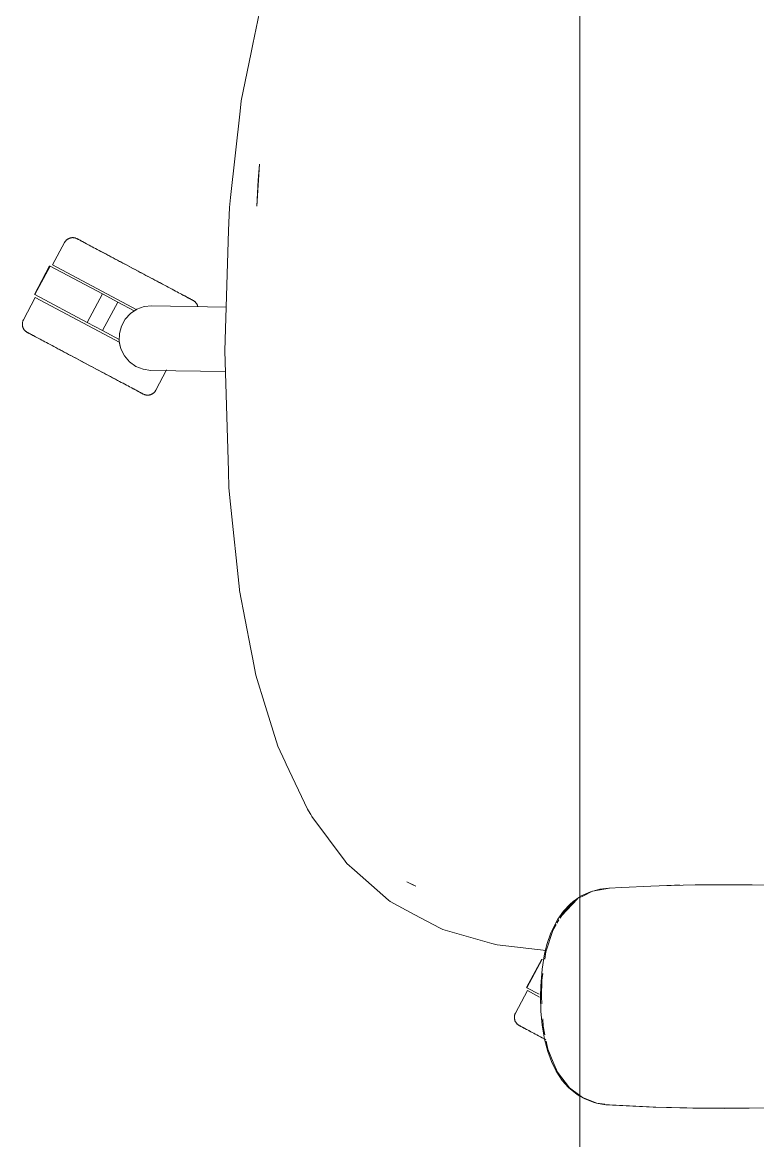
# Model space of a CAD drawing. Header units: millimetres. Extents: x 79795 to 317870, y -36033 to 97293.
# Drawn here: x 187411.1 to 187730, y 12484.4 to 12969.3 of the extents above; entities that cross this region are included whole.
import ezdxf

# ---------------------------------------------------------------- set-up
doc = ezdxf.new("R2010")
doc.units = ezdxf.units.MM
doc.header["$MEASUREMENT"] = 0
doc.layers.add('G-IMPT', color=8, linetype='CONTINUOUS', lineweight=9)
doc.layers.add('I-FURN', color=8, linetype='CONTINUOUS', lineweight=9)

msp = doc.modelspace()

# ---------------------------------------------------------------- linework, layer by layer
at = {"layer": 'G-IMPT'}
for p, q in [((187511.11, 12959.84), (187513.98, 12973.66)), ((187510.34, 12956.16), (187505.99, 12935.21)), ((187510.34, 12956.16), (187511.11, 12959.84)), ((187505.99, 12935.21), (187505.51, 12930.8)), ((187501.38, 12893.35), (187505.51, 12930.8)), ((187512.78, 12889.51), (187514.02, 12907.79)), ((187514.02, 12907.79), (187513.41, 12900.85)), ((187512.78, 12889.51), (187513.41, 12900.85)), ((187501.38, 12893.35), (187500.9, 12888.98)), ((187500.57, 12879.04), (187500.9, 12888.98)), ((187500.57, 12879.04), (187498.87, 12826.86)), ((187498.87, 12826.86), (187500.48, 12774.69)), ((187500.48, 12774.69), (187500.71, 12767.43)), ((187501.44, 12760.36), (187500.71, 12767.43)), ((187505.26, 12723.37), (187501.44, 12760.36)), ((187505.26, 12723.37), (187505.35, 12722.91)), ((187510.22, 12697.53), (187505.35, 12722.91)), ((187510.22, 12697.53), (187510.92, 12693.87)), ((187512.38, 12686.26), (187510.92, 12693.87)), ((187516.57, 12672.66), (187512.38, 12686.26)), ((187521.9, 12655.39), (187516.57, 12672.66)), ((187521.9, 12655.39), (187525.09, 12648.62)), ((187525.52, 12647.7), (187525.09, 12648.62)), ((187534.78, 12628.06), (187525.52, 12647.7)), ((187534.78, 12628.06), (187535.21, 12627.35)), ((187536.15, 12625.78), (187535.21, 12627.35)), ((187536.61, 12625.01), (187536.15, 12625.78)), ((187536.61, 12625.01), (187551.18, 12605.51)), ((187551.18, 12605.51), (187551.9, 12604.54)), ((187555.16, 12601.67), (187551.9, 12604.54)), ((187555.16, 12601.67), (187569.95, 12588.65)), ((187577.91, 12596.68), (187581.8, 12594.72)), ((187577.91, 12596.68), (187580.21, 12595.5)), ((187580.21, 12595.5), (187581.8, 12594.72)), ((187653.19, 12590.34), (187657.52, 12592.32)), ((187654.1, 12590.42), (187658.36, 12592.52)), ((187661.47, 12593.39), (187657.52, 12592.32)), ((187658.36, 12592.52), (187665.71, 12593.89)), ((187665.48, 12593.89), (187661.47, 12593.39)), ((187671.15, 12594.17), (187665.48, 12593.89)), ((187671.15, 12594.17), (187683.71, 12594.79)), ((187687.25, 12594.91), (187683.71, 12594.79)), ((187702.92, 12595.29), (187687.25, 12594.91)), ((187690.65, 12594.97), (187693.98, 12595.11)), ((187696.2, 12595.11), (187693.98, 12595.11)), ((187702.92, 12595.29), (187707.43, 12595.34)), ((187707.43, 12595.34), (187722.15, 12595.33)), ((187727.62, 12595.26), (187722.15, 12595.33)), ((187727.62, 12595.26), (187739.92, 12594.97)), ((187569.95, 12588.65), (187570.61, 12588.07)), ((187581.05, 12582.48), (187570.61, 12588.07)), ((187644.96, 12581.92), (187651.87, 12589.31)), ((187648.65, 12587), (187645.79, 12583.95)), ((187646.16, 12584.01), (187651.87, 12589.31)), ((187646.38, 12583.54), (187649.45, 12587.08)), ((187648.65, 12587), (187649.97, 12588.13)), ((187651.87, 12589.31), (187649.45, 12587.08)), ((187652.83, 12590.09), (187649.97, 12588.13)), ((187654.1, 12590.42), (187652.83, 12589.79)), ((187592.29, 12576.47), (187581.05, 12582.48)), ((187645.79, 12583.95), (187643.34, 12580.5)), ((187644.27, 12580.85), (187646.16, 12584.01)), ((187644.96, 12581.92), (187646.24, 12583.39)), ((187640.33, 12574.49), (187642.54, 12579.12)), ((187641.19, 12575.71), (187642.66, 12578.16)), ((187642.54, 12579.12), (187643.34, 12580.5)), ((187642.94, 12578.63), (187643.8, 12580.07)), ((187593.4, 12575.88), (187592.29, 12576.47)), ((187614.74, 12569.87), (187593.4, 12575.88)), ((187638.16, 12566.31), (187641.11, 12575.45)), ((187638.59, 12569.4), (187640.33, 12574.49)), ((187614.74, 12569.87), (187617, 12569.23)), ((187638.28, 12566.82), (187617, 12569.23)), ((187638.59, 12569.4), (187637.61, 12565.47)), ((187637.61, 12565.47), (187636.5, 12558.71)), ((187637.7, 12563.02), (187638.16, 12566.31)), ((187635.92, 12551.4), (187636.5, 12558.71)), ((187636.44, 12554.05), (187636.21, 12546.89)), ((187636.44, 12554.05), (187636.83, 12556.84)), ((187635.92, 12551.4), (187635.83, 12546.89)), ((187635.83, 12546.89), (187636.01, 12540.55)), ((187636.4, 12543.78), (187636.21, 12546.89)), ((187636.58, 12534.4), (187636.01, 12540.55)), ((187636.58, 12534.4), (187637.58, 12528.47)), ((187636.99, 12534.06), (187636.8, 12537.27)), ((187637.76, 12530.31), (187636.99, 12534.06)), ((187639.01, 12522.99), (187637.58, 12528.47)), ((187639.03, 12524.1), (187638.32, 12527.57)), ((187639.03, 12524.1), (187641.36, 12518.48)), ((187639.01, 12522.99), (187640.59, 12518.65)), ((187642.58, 12514.58), (187640.59, 12518.65)), ((187643.2, 12514.08), (187641.36, 12518.48)), ((187642.58, 12514.58), (187645.23, 12510.53)), ((187648.42, 12507.3), (187643.2, 12514.08)), ((187645.23, 12510.53), (187647.9, 12507.49)), ((187651.64, 12504.42), (187647.9, 12507.49)), ((187652.83, 12504.02), (187648.42, 12507.3)), ((187652.83, 12503.74), (187651.64, 12504.42)), ((187654.04, 12503.13), (187652.83, 12504.02)), ((187655.07, 12502.46), (187652.83, 12503.74)), ((187660.24, 12500.72), (187654.04, 12503.13)), ((187655.07, 12502.46), (187658.71, 12501.06)), ((187660.06, 12500.7), (187658.71, 12501.06)), ((187660.06, 12500.7), (187662.45, 12500.25)), ((187660.24, 12500.72), (187663.77, 12500.18)), ((187664.1, 12500), (187662.45, 12500.25)), ((187684.68, 12498.95), (187664.1, 12500)), ((187685.88, 12498.91), (187664.1, 12500)), ((187664.1, 12500), (187665.71, 12499.89)), ((187685.88, 12498.91), (187665.71, 12499.89)), ((187706.07, 12498.45), (187684.68, 12498.95)), ((187696.24, 12498.61), (187684.68, 12498.95)), ((187684.68, 12498.95), (187685.88, 12498.91)), ((187706.07, 12498.45), (187685.88, 12498.91)), ((187726.26, 12498.49), (187696.24, 12498.61)), ((187706.07, 12498.45), (187696.24, 12498.61)), ((187696.24, 12498.61), (187715.46, 12498.41)), ((187704.03, 12498.47), (187701.83, 12498.55)), ((187706.07, 12498.49), (187704.03, 12498.47)), ((187726.26, 12498.49), (187706.07, 12498.45)), ((187726.26, 12498.49), (187715.46, 12498.41)), ((187726.26, 12498.49), (187734.67, 12498.66))]:
    msp.add_line(p, q, dxfattribs=at)
at = {"layer": 'I-FURN'}
for p, q in [((187652.83, 12069.09), (187652.83, 13469.09)), ((187652.83, 13469.09), (187652.83, 12069.09)), ((187429.42, 12873.78), (187424.27, 12864.1)), ((187429.42, 12873.78), (187429.49, 12873.92)), ((187429.49, 12873.92), (187429.58, 12874.06)), ((187429.58, 12874.06), (187429.67, 12874.2)), ((187429.67, 12874.2), (187429.76, 12874.33)), ((187429.76, 12874.33), (187429.86, 12874.45)), ((187429.86, 12874.45), (187429.97, 12874.58)), ((187429.97, 12874.58), (187430.08, 12874.69)), ((187430.08, 12874.69), (187430.19, 12874.81)), ((187430.19, 12874.81), (187430.31, 12874.92)), ((187430.31, 12874.92), (187430.43, 12875.02)), ((187430.43, 12875.02), (187430.56, 12875.12)), ((187430.56, 12875.12), (187430.69, 12875.21)), ((187430.69, 12875.21), (187430.83, 12875.3)), ((187430.83, 12875.3), (187430.96, 12875.38)), ((187430.96, 12875.38), (187431.11, 12875.46)), ((187431.11, 12875.46), (187431.25, 12875.53)), ((187431.25, 12875.53), (187431.4, 12875.6)), ((187431.4, 12875.6), (187431.55, 12875.66)), ((187431.55, 12875.66), (187431.7, 12875.71)), ((187431.7, 12875.71), (187431.85, 12875.76)), ((187431.85, 12875.76), (187432.01, 12875.8)), ((187432.01, 12875.8), (187432.16, 12875.84)), ((187432.16, 12875.84), (187432.32, 12875.87)), ((187432.32, 12875.87), (187432.48, 12875.89)), ((187432.48, 12875.89), (187432.64, 12875.91)), ((187432.64, 12875.91), (187432.8, 12875.92)), ((187432.8, 12875.92), (187432.97, 12875.92)), ((187432.97, 12875.92), (187433.13, 12875.92)), ((187433.13, 12875.92), (187433.29, 12875.91)), ((187433.29, 12875.91), (187433.45, 12875.89)), ((187433.45, 12875.89), (187433.61, 12875.87)), ((187433.61, 12875.87), (187433.77, 12875.84)), ((187433.77, 12875.84), (187433.92, 12875.81)), ((187433.92, 12875.81), (187434.08, 12875.77)), ((187434.08, 12875.77), (187434.23, 12875.72)), ((187434.23, 12875.72), (187434.39, 12875.67)), ((187434.39, 12875.67), (187434.54, 12875.61)), ((187434.54, 12875.61), (187434.68, 12875.54)), ((187434.68, 12875.54), (187434.83, 12875.47)), ((187434.83, 12875.47), (187434.87, 12875.45)), ((187434.87, 12875.45), (187434.89, 12875.44)), ((187434.91, 12875.42), (187434.87, 12875.45)), ((187434.87, 12875.45), (187434.87, 12875.45)), ((187434.89, 12875.44), (187434.95, 12875.41)), ((187435, 12875.38), (187434.91, 12875.42)), ((187434.95, 12875.41), (187435.05, 12875.35)), ((187435.12, 12875.32), (187435, 12875.38)), ((187435.05, 12875.35), (187435.19, 12875.28)), ((187435.28, 12875.23), (187435.12, 12875.32)), ((187435.19, 12875.28), (187435.37, 12875.18)), ((187435.48, 12875.12), (187435.28, 12875.23)), ((187435.37, 12875.18), (187435.59, 12875.07)), ((187435.72, 12875), (187435.48, 12875.12)), ((187435.59, 12875.07), (187435.84, 12874.93)), ((187436, 12874.85), (187435.72, 12875)), ((187435.84, 12874.93), (187436.14, 12874.77)), ((187436.32, 12874.68), (187436, 12874.85)), ((187436.14, 12874.77), (187436.48, 12874.59)), ((187436.67, 12874.49), (187436.32, 12874.68)), ((187436.48, 12874.59), (187436.85, 12874.39)), ((187437.07, 12874.28), (187436.67, 12874.49)), ((187436.85, 12874.39), (187437.26, 12874.18)), ((187437.5, 12874.05), (187437.07, 12874.28)), ((187437.26, 12874.18), (187437.71, 12873.94)), ((187437.96, 12873.8), (187437.5, 12874.05)), ((187437.71, 12873.94), (187438.19, 12873.68)), ((187438.46, 12873.54), (187437.96, 12873.8)), ((187438.19, 12873.68), (187438.71, 12873.41)), ((187439, 12873.25), (187438.46, 12873.54)), ((187438.71, 12873.41), (187439.26, 12873.12)), ((187439.57, 12872.95), (187439, 12873.25)), ((187439.26, 12873.12), (187439.52, 12872.97)), ((187440.17, 12872.63), (187439.57, 12872.95)), ((187440.8, 12872.29), (187440.17, 12872.63)), ((187441.47, 12871.94), (187440.8, 12872.29)), ((187442.16, 12871.57), (187441.47, 12871.94)), ((187442.88, 12871.19), (187442.16, 12871.57)), ((187443.63, 12870.79), (187442.88, 12871.19)), ((187444.41, 12870.38), (187443.63, 12870.79)), ((187445.21, 12869.95), (187444.41, 12870.38)), ((187446.03, 12869.51), (187445.21, 12869.95)), ((187445.59, 12869.75), (187446.42, 12869.31)), ((187446.88, 12869.06), (187446.03, 12869.51)), ((187446.42, 12869.31), (187447.28, 12868.85)), ((187447.75, 12868.6), (187446.88, 12869.06)), ((187447.28, 12868.85), (187448.16, 12868.38)), ((187448.64, 12868.13), (187447.75, 12868.6)), ((187448.16, 12868.38), (187449.05, 12867.91)), ((187449.54, 12867.65), (187448.64, 12868.13)), ((187422.97, 12863.65), (187416.4, 12851.29)), ((187416.57, 12851.2), (187423.14, 12863.56)), ((187423.14, 12863.56), (187445.85, 12851.49)), ((187460.79, 12844.68), (187424.27, 12864.1)), ((187449.05, 12867.91), (187449.96, 12867.42)), ((187450.46, 12867.16), (187449.54, 12867.65)), ((187449.96, 12867.42), (187450.89, 12866.93)), ((187451.4, 12866.66), (187450.46, 12867.16)), ((187450.89, 12866.93), (187451.84, 12866.43)), ((187452.35, 12866.15), (187451.4, 12866.66)), ((187451.84, 12866.43), (187452.8, 12865.92)), ((187453.32, 12865.64), (187452.35, 12866.15)), ((187452.8, 12865.92), (187453.76, 12865.4)), ((187454.29, 12865.12), (187453.32, 12865.64)), ((187453.76, 12865.4), (187454.74, 12864.88)), ((187455.28, 12864.6), (187454.29, 12865.12)), ((187454.74, 12864.88), (187455.73, 12864.36)), ((187456.27, 12864.07), (187455.28, 12864.6)), ((187455.73, 12864.36), (187456.72, 12863.83)), ((187457.26, 12863.54), (187456.27, 12864.07)), ((187456.72, 12863.83), (187457.72, 12863.3)), ((187458.26, 12863.01), (187457.26, 12863.54)), ((187457.72, 12863.3), (187458.73, 12862.76)), ((187459.27, 12862.47), (187458.26, 12863.01)), ((187458.73, 12862.76), (187459.73, 12862.23)), ((187460.27, 12861.94), (187459.27, 12862.47)), ((187459.73, 12862.23), (187460.74, 12861.69)), ((187461.28, 12861.41), (187460.27, 12861.94)), ((187460.74, 12861.69), (187461.74, 12861.16)), ((187462.28, 12860.87), (187461.28, 12861.41)), ((187461.74, 12861.16), (187462.74, 12860.63)), ((187463.28, 12860.34), (187462.28, 12860.87)), ((187462.74, 12860.63), (187463.74, 12860.1)), ((187464.28, 12859.81), (187463.28, 12860.34)), ((187463.74, 12860.1), (187464.73, 12859.57)), ((187465.26, 12859.29), (187464.28, 12859.81)), ((187464.73, 12859.57), (187465.71, 12859.05)), ((187466.24, 12858.77), (187465.26, 12859.29)), ((187465.71, 12859.05), (187466.69, 12858.53)), ((187467.21, 12858.25), (187466.24, 12858.77)), ((187466.69, 12858.53), (187467.65, 12858.02)), ((187468.17, 12857.74), (187467.21, 12858.25)), ((187467.65, 12858.02), (187468.6, 12857.51)), ((187469.11, 12857.24), (187468.17, 12857.74)), ((187468.6, 12857.51), (187469.54, 12857.01)), ((187470.04, 12856.75), (187469.11, 12857.24)), ((187469.54, 12857.01), (187470.46, 12856.52)), ((187470.96, 12856.26), (187470.04, 12856.75)), ((187470.46, 12856.52), (187471.37, 12856.04)), ((187471.85, 12855.78), (187470.96, 12856.26)), ((187472.73, 12855.32), (187471.85, 12855.78)), ((187473.58, 12854.86), (187472.73, 12855.32)), ((187474.42, 12854.42), (187473.58, 12854.86)), ((187475.23, 12853.99), (187474.42, 12854.42)), ((187476.02, 12853.57), (187475.23, 12853.99)), ((187476.78, 12853.16), (187476.02, 12853.57)), ((187416.75, 12849.97), (187411.6, 12840.28)), ((187439.28, 12839.13), (187416.57, 12851.2)), ((187453.47, 12830.45), (187416.75, 12849.97)), ((187439.28, 12839.13), (187445.85, 12851.49)), ((187445.85, 12851.49), (187452.49, 12847.96)), ((187477.52, 12852.77), (187476.78, 12853.16)), ((187478.22, 12852.4), (187477.52, 12852.77)), ((187478.9, 12852.04), (187478.22, 12852.4)), ((187479.55, 12851.69), (187478.9, 12852.04)), ((187480.17, 12851.36), (187479.55, 12851.69)), ((187480.75, 12851.05), (187480.17, 12851.36)), ((187480.44, 12851.22), (187481.01, 12850.92)), ((187481.3, 12850.76), (187480.75, 12851.05)), ((187481.01, 12850.92), (187481.54, 12850.63)), ((187481.82, 12850.49), (187481.3, 12850.76)), ((187481.54, 12850.63), (187482.04, 12850.36)), ((187482.3, 12850.23), (187481.82, 12850.49)), ((187482.04, 12850.36), (187482.51, 12850.12)), ((187482.75, 12849.99), (187482.3, 12850.23)), ((187482.51, 12850.12), (187482.94, 12849.89)), ((187483.16, 12849.77), (187482.75, 12849.99)), ((187482.94, 12849.89), (187483.33, 12849.68)), ((187483.53, 12849.58), (187483.16, 12849.77)), ((187483.33, 12849.68), (187483.69, 12849.49)), ((187483.86, 12849.4), (187483.53, 12849.58)), ((187483.69, 12849.49), (187484.01, 12849.32)), ((187484.16, 12849.24), (187483.86, 12849.4)), ((187484.01, 12849.32), (187484.29, 12849.17)), ((187484.42, 12849.1), (187484.16, 12849.24)), ((187484.29, 12849.17), (187484.53, 12849.05)), ((187484.64, 12848.98), (187484.42, 12849.1)), ((187484.53, 12849.05), (187484.73, 12848.94)), ((187484.82, 12848.89), (187484.64, 12848.98)), ((187484.73, 12848.94), (187484.89, 12848.85)), ((187484.96, 12848.81), (187484.82, 12848.89)), ((187484.89, 12848.85), (187485.01, 12848.79)), ((187485.06, 12848.76), (187484.96, 12848.81)), ((187485.01, 12848.79), (187485.09, 12848.74)), ((187485.12, 12848.73), (187485.06, 12848.76)), ((187485.09, 12848.74), (187485.13, 12848.72)), ((187485.14, 12848.72), (187485.12, 12848.73)), ((187485.13, 12848.72), (187485.14, 12848.72)), ((187485.14, 12848.72), (187485.28, 12848.64)), ((187445.92, 12835.6), (187452.49, 12847.96)), ((187452.49, 12847.96), (187459.64, 12844.16)), ((187457.96, 12843.02), (187460.77, 12844.89)), ((187460.77, 12844.89), (187463.94, 12846.03)), ((187463.94, 12846.03), (187467.3, 12846.37)), ((187467.3, 12846.37), (187499.49, 12845.81)), ((187485.28, 12848.64), (187485.42, 12848.56)), ((187485.42, 12848.56), (187485.55, 12848.47)), ((187485.55, 12848.47), (187485.68, 12848.37)), ((187485.68, 12848.37), (187485.81, 12848.27)), ((187485.81, 12848.27), (187485.93, 12848.17)), ((187485.93, 12848.17), (187486.05, 12848.06)), ((187486.05, 12848.06), (187486.16, 12847.94)), ((187486.16, 12847.94), (187486.27, 12847.82)), ((187486.27, 12847.82), (187486.38, 12847.7)), ((187486.38, 12847.7), (187486.48, 12847.57)), ((187486.48, 12847.57), (187486.57, 12847.44)), ((187486.57, 12847.44), (187486.66, 12847.31)), ((187486.66, 12847.31), (187486.74, 12847.17)), ((187486.74, 12847.17), (187486.82, 12847.03)), ((187486.82, 12847.03), (187486.89, 12846.88)), ((187486.89, 12846.88), (187486.96, 12846.74)), ((187486.96, 12846.74), (187487.02, 12846.59)), ((187487.02, 12846.59), (187487.07, 12846.44)), ((187487.07, 12846.44), (187487.12, 12846.28)), ((187487.12, 12846.28), (187487.16, 12846.13)), ((187487.16, 12846.13), (187487.2, 12845.97)), ((187411.16, 12838.87), (187411.18, 12839.03)), ((187411.18, 12839.03), (187411.21, 12839.19)), ((187411.21, 12839.19), (187411.25, 12839.34)), ((187411.25, 12839.34), (187411.29, 12839.5)), ((187411.29, 12839.5), (187411.33, 12839.65)), ((187411.33, 12839.65), (187411.39, 12839.8)), ((187411.39, 12839.8), (187411.45, 12839.95)), ((187411.45, 12839.95), (187411.51, 12840.1)), ((187411.51, 12840.1), (187411.58, 12840.25)), ((187411.58, 12840.25), (187411.6, 12840.28)), ((187445.92, 12835.6), (187439.28, 12839.13)), ((187454.06, 12837.57), (187455.68, 12840.53)), ((187455.68, 12840.53), (187457.96, 12843.02)), ((187411.13, 12838.55), (187411.14, 12838.71)), ((187411.13, 12838.38), (187411.13, 12838.55)), ((187411.14, 12838.22), (187411.13, 12838.38)), ((187411.14, 12838.71), (187411.16, 12838.87)), ((187411.15, 12838.06), (187411.14, 12838.22)), ((187411.16, 12837.9), (187411.15, 12838.06)), ((187411.18, 12837.74), (187411.16, 12837.9)), ((187411.21, 12837.58), (187411.18, 12837.74)), ((187411.25, 12837.43), (187411.21, 12837.58)), ((187411.29, 12837.27), (187411.25, 12837.43)), ((187411.34, 12837.12), (187411.29, 12837.27)), ((187411.39, 12836.97), (187411.34, 12837.12)), ((187411.45, 12836.82), (187411.39, 12836.97)), ((187411.52, 12836.67), (187411.45, 12836.82)), ((187411.59, 12836.52), (187411.52, 12836.67)), ((187411.67, 12836.38), (187411.59, 12836.52)), ((187411.75, 12836.24), (187411.67, 12836.38)), ((187411.84, 12836.11), (187411.75, 12836.24)), ((187411.93, 12835.98), (187411.84, 12836.11)), ((187412.03, 12835.85), (187411.93, 12835.98)), ((187412.14, 12835.73), (187412.03, 12835.85)), ((187412.25, 12835.61), (187412.14, 12835.73)), ((187412.36, 12835.5), (187412.25, 12835.61)), ((187412.48, 12835.39), (187412.36, 12835.5)), ((187412.6, 12835.28), (187412.48, 12835.39)), ((187412.73, 12835.18), (187412.6, 12835.28)), ((187412.86, 12835.09), (187412.73, 12835.18)), ((187412.99, 12835), (187412.86, 12835.09)), ((187413.13, 12834.91), (187412.99, 12835)), ((187413.27, 12834.83), (187413.13, 12834.91)), ((187413.28, 12834.83), (187413.27, 12834.83)), ((187413.27, 12834.83), (187413.29, 12834.82)), ((187413.32, 12834.81), (187413.28, 12834.83)), ((187413.29, 12834.82), (187413.35, 12834.79)), ((187413.4, 12834.77), (187413.32, 12834.81)), ((187413.35, 12834.79), (187413.45, 12834.74)), ((187413.52, 12834.7), (187413.4, 12834.77)), ((187413.45, 12834.74), (187413.59, 12834.66)), ((187413.68, 12834.61), (187413.52, 12834.7)), ((187413.59, 12834.66), (187413.77, 12834.57)), ((187413.88, 12834.51), (187413.68, 12834.61)), ((187413.77, 12834.57), (187413.99, 12834.45)), ((187414.13, 12834.38), (187413.88, 12834.51)), ((187413.99, 12834.45), (187414.25, 12834.31)), ((187414.4, 12834.23), (187414.13, 12834.38)), ((187414.25, 12834.31), (187414.55, 12834.16)), ((187414.72, 12834.06), (187414.4, 12834.23)), ((187453.06, 12831.8), (187445.92, 12835.6)), ((187453.13, 12830.94), (187453.19, 12834.31)), ((187453.19, 12834.31), (187454.06, 12837.57)), ((187414.55, 12834.16), (187414.88, 12833.98)), ((187415.08, 12833.87), (187414.72, 12834.06)), ((187414.88, 12833.98), (187415.25, 12833.78)), ((187415.47, 12833.66), (187415.08, 12833.87)), ((187415.25, 12833.78), (187415.66, 12833.56)), ((187415.9, 12833.44), (187415.47, 12833.66)), ((187415.66, 12833.56), (187416.11, 12833.32)), ((187416.37, 12833.19), (187415.9, 12833.44)), ((187416.11, 12833.32), (187416.59, 12833.07)), ((187416.87, 12832.92), (187416.37, 12833.19)), ((187416.59, 12833.07), (187417.11, 12832.79)), ((187417.4, 12832.64), (187416.87, 12832.92)), ((187417.11, 12832.79), (187417.66, 12832.5)), ((187417.97, 12832.33), (187417.4, 12832.64)), ((187417.66, 12832.5), (187418.25, 12832.19)), ((187418.25, 12832.19), (187418.86, 12831.86)), ((187418.86, 12831.86), (187419.51, 12831.52)), ((187419.51, 12831.52), (187420.19, 12831.16)), ((187420.19, 12831.16), (187420.89, 12830.78)), ((187420.89, 12830.78), (187421.63, 12830.39)), ((187421.63, 12830.39), (187422.39, 12829.98)), ((187422.39, 12829.98), (187423.18, 12829.57)), ((187423.18, 12829.57), (187423.99, 12829.13)), ((187453.88, 12827.65), (187453.13, 12830.94)), ((187423.99, 12829.13), (187424.83, 12828.69)), ((187424.83, 12828.69), (187425.68, 12828.23)), ((187425.68, 12828.23), (187426.56, 12827.77)), ((187426.56, 12827.77), (187427.46, 12827.29)), ((187427.95, 12827.03), (187427.04, 12827.51)), ((187427.46, 12827.29), (187428.37, 12826.81)), ((187428.87, 12826.54), (187427.95, 12827.03)), ((187428.37, 12826.81), (187429.3, 12826.31)), ((187429.81, 12826.04), (187428.87, 12826.54)), ((187429.3, 12826.31), (187430.24, 12825.81)), ((187430.76, 12825.54), (187429.81, 12826.04)), ((187430.24, 12825.81), (187431.2, 12825.3)), ((187431.72, 12825.02), (187430.76, 12825.54)), ((187431.2, 12825.3), (187432.17, 12824.79)), ((187432.7, 12824.51), (187431.72, 12825.02)), ((187432.17, 12824.79), (187433.15, 12824.27)), ((187433.68, 12823.98), (187432.7, 12824.51)), ((187455.4, 12824.64), (187453.88, 12827.65)), ((187457.59, 12822.07), (187455.4, 12824.64)), ((187433.15, 12824.27), (187434.13, 12823.74)), ((187434.67, 12823.46), (187433.68, 12823.98)), ((187434.13, 12823.74), (187435.13, 12823.21)), ((187435.67, 12822.93), (187434.67, 12823.46)), ((187435.13, 12823.21), (187436.13, 12822.68)), ((187436.67, 12822.39), (187435.67, 12822.93)), ((187436.13, 12822.68), (187437.13, 12822.15)), ((187437.67, 12821.86), (187436.67, 12822.39)), ((187437.13, 12822.15), (187438.14, 12821.61)), ((187438.68, 12821.32), (187437.67, 12821.86)), ((187438.14, 12821.61), (187439.14, 12821.08)), ((187439.68, 12820.79), (187438.68, 12821.32)), ((187439.14, 12821.08), (187440.15, 12820.54)), ((187440.69, 12820.26), (187439.68, 12820.79)), ((187440.15, 12820.54), (187441.15, 12820.01)), ((187441.69, 12819.73), (187440.69, 12820.26)), ((187441.15, 12820.01), (187442.14, 12819.48)), ((187442.68, 12819.2), (187441.69, 12819.73)), ((187460.33, 12820.11), (187457.59, 12822.07)), ((187463.47, 12818.86), (187460.33, 12820.11)), ((187442.14, 12819.48), (187443.14, 12818.95)), ((187443.67, 12818.67), (187442.68, 12819.2)), ((187443.14, 12818.95), (187444.12, 12818.43)), ((187444.65, 12818.15), (187443.67, 12818.67)), ((187444.12, 12818.43), (187445.09, 12817.91)), ((187445.61, 12817.64), (187444.65, 12818.15)), ((187445.09, 12817.91), (187446.06, 12817.4)), ((187446.57, 12817.13), (187445.61, 12817.64)), ((187446.06, 12817.4), (187447.01, 12816.9)), ((187447.52, 12816.63), (187446.57, 12817.13)), ((187447.01, 12816.9), (187447.95, 12816.4)), ((187448.45, 12816.13), (187447.52, 12816.63)), ((187447.95, 12816.4), (187448.87, 12815.91)), ((187449.36, 12815.65), (187448.45, 12816.13)), ((187448.87, 12815.91), (187449.77, 12815.42)), ((187450.26, 12815.17), (187449.36, 12815.65)), ((187449.77, 12815.42), (187450.66, 12814.95)), ((187451.13, 12814.7), (187450.26, 12815.17)), ((187450.66, 12814.95), (187451.53, 12814.49)), ((187466.81, 12818.39), (187463.47, 12818.86)), ((187499.15, 12817.83), (187466.81, 12818.39)), ((187469, 12809.77), (187473.7, 12818.61)), ((187451.99, 12814.25), (187451.13, 12814.7)), ((187451.53, 12814.49), (187452.38, 12814.04)), ((187452.82, 12813.8), (187451.99, 12814.25)), ((187452.38, 12814.04), (187453.2, 12813.6)), ((187453.2, 12813.6), (187454, 12813.18)), ((187454, 12813.18), (187454.78, 12812.76)), ((187454.78, 12812.76), (187455.53, 12812.37)), ((187455.53, 12812.37), (187456.25, 12811.98)), ((187456.25, 12811.98), (187456.94, 12811.61)), ((187456.94, 12811.61), (187457.61, 12811.26)), ((187457.61, 12811.26), (187458.24, 12810.92)), ((187458.24, 12810.92), (187458.84, 12810.6)), ((187459.15, 12810.44), (187458.57, 12810.75)), ((187458.84, 12810.6), (187459.41, 12810.3)), ((187459.71, 12810.14), (187459.15, 12810.44)), ((187459.41, 12810.3), (187459.95, 12810.02)), ((187460.22, 12809.87), (187459.71, 12810.14)), ((187459.95, 12810.02), (187460.45, 12809.75)), ((187460.7, 12809.61), (187460.22, 12809.87)), ((187460.45, 12809.75), (187460.91, 12809.5)), ((187461.15, 12809.38), (187460.7, 12809.61)), ((187460.91, 12809.5), (187461.34, 12809.27)), ((187461.56, 12809.16), (187461.15, 12809.38)), ((187461.34, 12809.27), (187461.74, 12809.06)), ((187461.93, 12808.96), (187461.56, 12809.16)), ((187461.74, 12809.06), (187462.09, 12808.88)), ((187462.27, 12808.78), (187461.93, 12808.96)), ((187462.09, 12808.88), (187462.41, 12808.71)), ((187462.57, 12808.62), (187462.27, 12808.78)), ((187462.41, 12808.71), (187462.69, 12808.56)), ((187462.82, 12808.49), (187462.57, 12808.62)), ((187462.69, 12808.56), (187462.93, 12808.43)), ((187463.04, 12808.37), (187462.82, 12808.49)), ((187462.93, 12808.43), (187463.13, 12808.32)), ((187463.22, 12808.27), (187463.04, 12808.37)), ((187463.13, 12808.32), (187463.29, 12808.24)), ((187463.36, 12808.2), (187463.22, 12808.27)), ((187463.29, 12808.24), (187463.42, 12808.17)), ((187463.46, 12808.15), (187463.36, 12808.2)), ((187463.42, 12808.17), (187463.5, 12808.13)), ((187463.52, 12808.11), (187463.46, 12808.15)), ((187463.5, 12808.13), (187463.54, 12808.11)), ((187463.54, 12808.1), (187463.52, 12808.11)), ((187463.54, 12808.11), (187463.54, 12808.1)), ((187463.58, 12808.08), (187463.54, 12808.1)), ((187463.73, 12808.01), (187463.58, 12808.08)), ((187463.88, 12807.95), (187463.73, 12808.01)), ((187464.03, 12807.89), (187463.88, 12807.95)), ((187464.18, 12807.83), (187464.03, 12807.89)), ((187464.33, 12807.79), (187464.18, 12807.83)), ((187464.49, 12807.74), (187464.33, 12807.79)), ((187464.64, 12807.71), (187464.49, 12807.74)), ((187464.8, 12807.68), (187464.64, 12807.71)), ((187464.96, 12807.66), (187464.8, 12807.68)), ((187465.12, 12807.64), (187464.96, 12807.66)), ((187465.28, 12807.63), (187465.12, 12807.64)), ((187465.45, 12807.63), (187465.28, 12807.63)), ((187465.61, 12807.63), (187465.45, 12807.63)), ((187465.77, 12807.64), (187465.61, 12807.63)), ((187465.93, 12807.66), (187465.77, 12807.64)), ((187466.09, 12807.68), (187465.93, 12807.66)), ((187466.25, 12807.71), (187466.09, 12807.68)), ((187466.4, 12807.75), (187466.25, 12807.71)), ((187466.56, 12807.79), (187466.4, 12807.75)), ((187466.71, 12807.84), (187466.56, 12807.79)), ((187466.86, 12807.89), (187466.71, 12807.84)), ((187467.01, 12807.95), (187466.86, 12807.89)), ((187467.16, 12808.02), (187467.01, 12807.95)), ((187467.31, 12808.09), (187467.16, 12808.02)), ((187467.45, 12808.17), (187467.31, 12808.09)), ((187467.58, 12808.25), (187467.45, 12808.17)), ((187467.72, 12808.34), (187467.58, 12808.25)), ((187467.85, 12808.43), (187467.72, 12808.34)), ((187467.98, 12808.53), (187467.85, 12808.43)), ((187468.1, 12808.64), (187467.98, 12808.53)), ((187468.22, 12808.75), (187468.1, 12808.64)), ((187468.33, 12808.86), (187468.22, 12808.75)), ((187468.44, 12808.98), (187468.33, 12808.86)), ((187468.55, 12809.1), (187468.44, 12808.98)), ((187468.65, 12809.23), (187468.55, 12809.1)), ((187468.74, 12809.36), (187468.65, 12809.23)), ((187468.83, 12809.49), (187468.74, 12809.36)), ((187468.92, 12809.63), (187468.83, 12809.49)), ((187469, 12809.77), (187468.92, 12809.63)), ((187636.33, 12563.11), (187629.76, 12550.75)), ((187629.93, 12550.66), (187636.5, 12563.02)), ((187636.5, 12563.02), (187636.6, 12562.97)), ((187630.11, 12549.43), (187624.96, 12539.74)), ((187635.22, 12547.84), (187629.93, 12550.66)), ((187635.36, 12546.63), (187630.11, 12549.43)), ((187624.52, 12538.32), (187624.54, 12538.48)), ((187624.54, 12538.48), (187624.57, 12538.64)), ((187624.57, 12538.64), (187624.6, 12538.8)), ((187624.6, 12538.8), (187624.65, 12538.95)), ((187624.65, 12538.95), (187624.69, 12539.11)), ((187624.69, 12539.11), (187624.75, 12539.26)), ((187624.75, 12539.26), (187624.81, 12539.41)), ((187624.81, 12539.41), (187624.87, 12539.56)), ((187624.87, 12539.56), (187624.94, 12539.7)), ((187624.94, 12539.7), (187624.96, 12539.74)), ((187624.49, 12538), (187624.5, 12538.16)), ((187624.49, 12537.84), (187624.49, 12538)), ((187624.49, 12537.68), (187624.49, 12537.84)), ((187624.5, 12537.52), (187624.49, 12537.68)), ((187624.5, 12538.16), (187624.52, 12538.32)), ((187624.52, 12537.36), (187624.5, 12537.52)), ((187624.54, 12537.2), (187624.52, 12537.36)), ((187624.57, 12537.04), (187624.54, 12537.2)), ((187624.61, 12536.88), (187624.57, 12537.04)), ((187624.65, 12536.73), (187624.61, 12536.88)), ((187624.7, 12536.57), (187624.65, 12536.73)), ((187624.75, 12536.42), (187624.7, 12536.57)), ((187624.81, 12536.27), (187624.75, 12536.42)), ((187624.88, 12536.12), (187624.81, 12536.27)), ((187624.95, 12535.98), (187624.88, 12536.12)), ((187625.03, 12535.84), (187624.95, 12535.98)), ((187625.11, 12535.7), (187625.03, 12535.84)), ((187625.2, 12535.56), (187625.11, 12535.7)), ((187625.29, 12535.43), (187625.2, 12535.56)), ((187625.39, 12535.31), (187625.29, 12535.43)), ((187625.5, 12535.18), (187625.39, 12535.31)), ((187625.61, 12535.06), (187625.5, 12535.18)), ((187625.72, 12534.95), (187625.61, 12535.06)), ((187625.84, 12534.84), (187625.72, 12534.95)), ((187625.96, 12534.74), (187625.84, 12534.84)), ((187626.09, 12534.64), (187625.96, 12534.74)), ((187626.22, 12534.54), (187626.09, 12534.64)), ((187626.35, 12534.45), (187626.22, 12534.54)), ((187626.49, 12534.37), (187626.35, 12534.45)), ((187626.63, 12534.29), (187626.49, 12534.37)), ((187626.68, 12534.26), (187626.63, 12534.29)), ((187626.63, 12534.29), (187626.63, 12534.29)), ((187626.63, 12534.29), (187626.65, 12534.28)), ((187626.65, 12534.28), (187626.71, 12534.25)), ((187626.76, 12534.22), (187626.68, 12534.26)), ((187626.71, 12534.25), (187626.81, 12534.19)), ((187626.88, 12534.16), (187626.76, 12534.22)), ((187626.81, 12534.19), (187626.95, 12534.12)), ((187627.04, 12534.07), (187626.88, 12534.16)), ((187626.95, 12534.12), (187627.13, 12534.02)), ((187627.24, 12533.96), (187627.04, 12534.07)), ((187627.13, 12534.02), (187627.35, 12533.91)), ((187627.48, 12533.83), (187627.24, 12533.96)), ((187627.35, 12533.91), (187627.61, 12533.77)), ((187627.76, 12533.69), (187627.48, 12533.83)), ((187627.61, 12533.77), (187627.91, 12533.61)), ((187628.08, 12533.52), (187627.76, 12533.69)), ((187627.91, 12533.61), (187628.24, 12533.43)), ((187628.44, 12533.33), (187628.08, 12533.52)), ((187628.24, 12533.43), (187628.61, 12533.23)), ((187628.83, 12533.12), (187628.44, 12533.33)), ((187628.61, 12533.23), (187629.02, 12533.02)), ((187629.26, 12532.89), (187628.83, 12533.12)), ((187629.02, 12533.02), (187629.47, 12532.78)), ((187629.73, 12532.64), (187629.26, 12532.89)), ((187629.47, 12532.78), (187629.95, 12532.52)), ((187630.23, 12532.38), (187629.73, 12532.64)), ((187629.95, 12532.52), (187630.47, 12532.25)), ((187630.76, 12532.09), (187630.23, 12532.38)), ((187630.47, 12532.25), (187631.02, 12531.95)), ((187631.33, 12531.79), (187630.76, 12532.09)), ((187631.02, 12531.95), (187631.6, 12531.64)), ((187631.6, 12531.64), (187632.22, 12531.32)), ((187632.22, 12531.32), (187632.87, 12530.97)), ((187632.87, 12530.97), (187633.55, 12530.61)), ((187633.55, 12530.61), (187634.25, 12530.24)), ((187634.25, 12530.24), (187634.99, 12529.84)), ((187634.99, 12529.84), (187635.75, 12529.44)), ((187635.75, 12529.44), (187636.54, 12529.02)), ((187636.54, 12529.02), (187637.35, 12528.59)), ((187637.35, 12528.59), (187638.18, 12528.14))]:
    msp.add_line(p, q, dxfattribs=at)
msp.add_arc((187466.86, 12832.39), 13.81, 192.3473, 197.336, dxfattribs=at)
msp.add_open_spline([(187453.54, 12828.74), (187453.42, 12829.16), (187453.35, 12829.6), (187453.3, 12830.04)], degree=3, dxfattribs=at)

doc.saveas('drawing.dxf')
